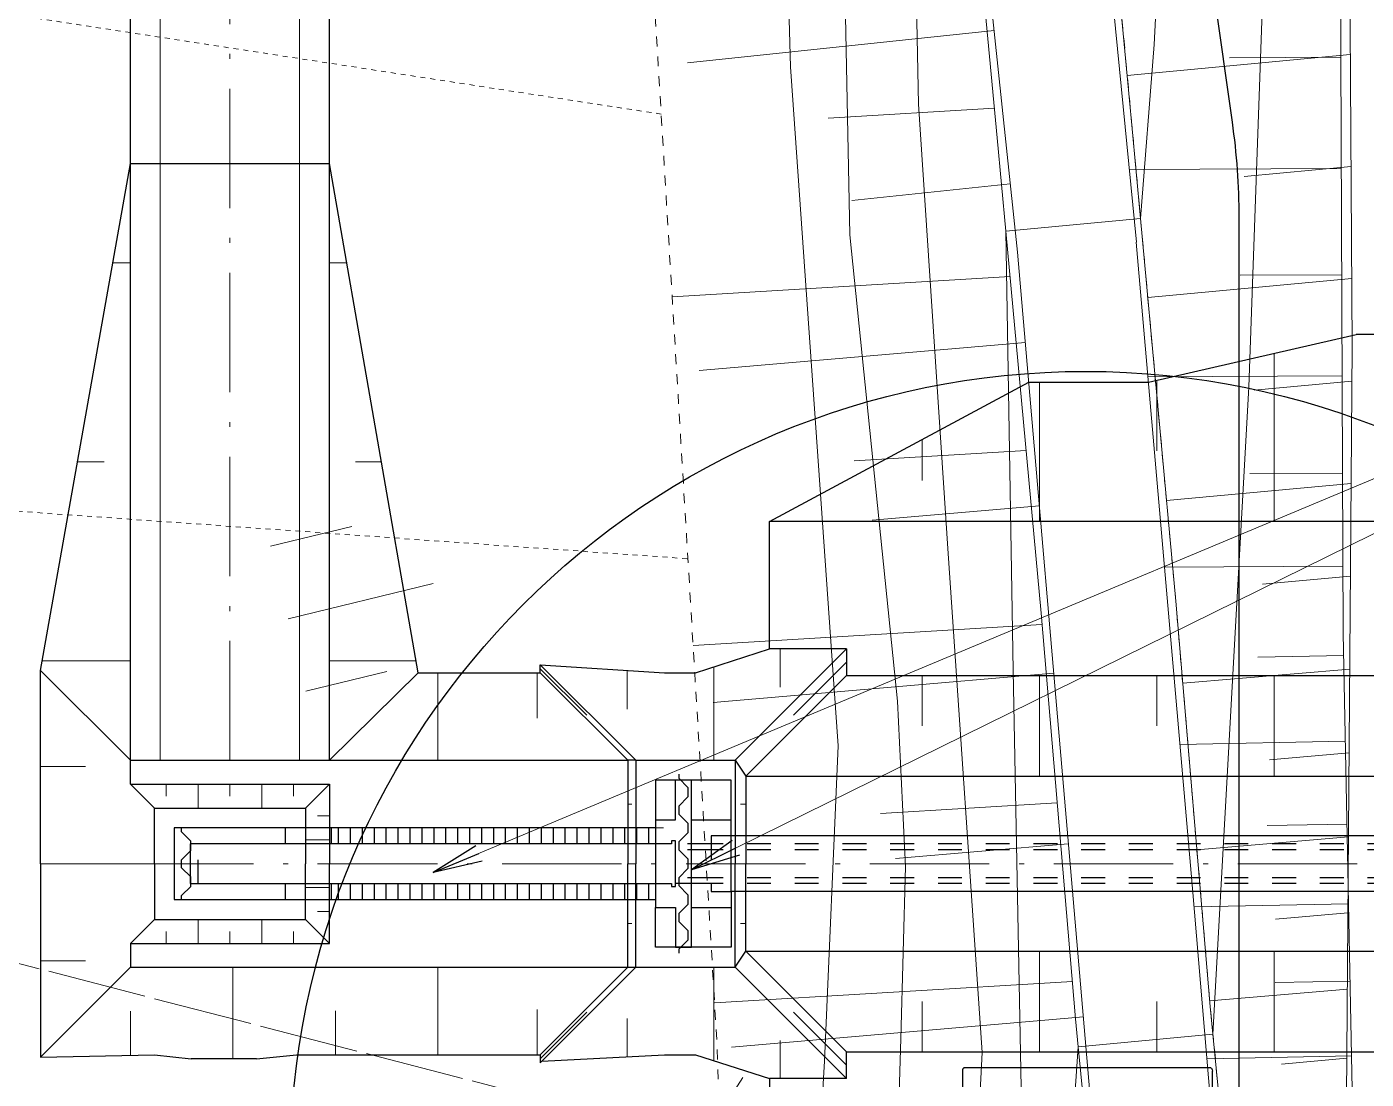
# Model space of a CAD drawing. Header units: millimetres. Extents: x -2078669 to -1085629, y -5987148 to 310365.
# Drawn here: x -1739021 to -1705350, y -2644367 to -2617921 of the extents above; entities that cross this region are included whole.
import ezdxf

# ---------------------------------------------------------------- set-up
doc = ezdxf.new("R2010")
doc.units = ezdxf.units.MM
doc.header["$LTSCALE"] = 500
for name, pattern in [('561019', [1, 0.5, -0.5]), ('56301', [0.5, 0.25, -0.25]), ('57103', [5.5, 5, -0.5]), ('SXF_一点短鎖線', [9.25, 6, -1.5, 0.25, -1.5]), ('SXF_跳び破線', [12, 6, -6])]:
    doc.linetypes.add(name, pattern=pattern)
doc.layers.get('Defpoints').update_dxf_attribs({"color": 153})
for name, color, linetype, lineweight in [('D-BGD', 7, 'Continuous', 13), ('D-BMK', 2, 'SXF_一点短鎖線', 13), ('D-BYP-STR1', 2, 'Continuous', 13), ('D-BYP-STR2', 6, 'Continuous', 25), ('D-BYP-STR4', 6, 'Continuous', 25), ('D-BYP-STR8', 5, 'Continuous', 25), ('D-BYP-STRA', 1, 'Continuous', 25), ('D-BYP-STRB', 5, 'Continuous', 25), ('D-BYP-STRC', 1, 'Continuous', 13), ('D-STR-TXT', 7, 'Continuous', 13)]:
    doc.layers.add(name, color=color, linetype=linetype, lineweight=lineweight)
doc.styles.add('MS ゴシック', font='MS Gothic.ttf')
doc.dimstyles.new('DIM-500-F', dxfattribs={"dimscale": 500, "dimtxt": 3.5, "dimasz": 2.5, "dimexe": 0, "dimexo": 2, "dimgap": 0.8, "dimtad": 1, "dimdec": 0, "dimzin": 0, "dimdsep": 46, "dimtxsty": 'MS ゴシック', "dimblk": 'OPEN', "dimcen": 0.1, "dimclrd": 256, "dimclre": 256, "dimclrt": 256, "dimaunit": 1, "dimadec": 4, "dimazin": 0, "dimtfac": 1, "dimtdec": 0, "dimtmove": 2, "dimatfit": 3, "dimldrblk": 'OPEN', "dimfxl": 1, "dimtolj": 1, "dimtzin": 0, "dimlwd": -1, "dimlwe": -1, "dimarcsym": 2})

# ---------------------------------------------------------------- blocks, each defined once
blk = doc.blocks.new('河川平面')
at = {"layer": 'D-BGD', "linetype": 'Continuous'}
for p, q in [((1596262, -2762512), (1588550, -2763327)), ((1605216, -2763118), (1599609, -2763648)), ((1604976, -2763184), (1602175, -2763200)), ((1596271, -2764464), (1592090, -2764715)), ((1604992, -2765985), (1599660, -2766011)), ((1605234, -2765934), (1602551, -2766184)), ((1596665, -2766365), (1592685, -2766788)), ((1596662, -2768696), (1588168, -2769207)), ((1605253, -2768749), (1600125, -2769221)), ((1605003, -2768655), (1602449, -2768664)), ((1597047, -2770356), (1588844, -2771062)), ((1605008, -2771195), (1600128, -2771216)), ((1605258, -2771324), (1602803, -2771549)), ((1597064, -2773067), (1592747, -2773327)), ((1605023, -2773638), (1602688, -2773645)), ((1605238, -2773899), (1600595, -2774326)), ((1597400, -2774458), (1593199, -2774823)), ((1578072, -2775474), (1580112, -2774979)), ((1605030, -2775972), (1600540, -2775998)), ((1578514, -2777296), (1582158, -2776410)), ((1605220, -2776230), (1603010, -2776426)), ((1597465, -2777439), (1588695, -2777966)), ((1605052, -2778222), (1602895, -2778262)), ((1578957, -2779119), (1580997, -2778623)), ((1597760, -2778667), (1589197, -2779397)), ((1605203, -2778561), (1601003, -2778919)), ((1605097, -2780370), (1600931, -2780455)), ((1605187, -2780669), (1603184, -2780839)), ((1597846, -2781924), (1593406, -2782191)), ((1605133, -2782456), (1603128, -2782491)), ((1605171, -2782776), (1601359, -2783100)), ((1598125, -2782949), (1593780, -2783323)), ((1605169, -2784460), (1601285, -2784535)), ((1605156, -2784689), (1603338, -2784843)), ((1598228, -2786410), (1589235, -2786951)), ((1605142, -2786601), (1601682, -2786896)), ((1605217, -2786403), (1603329, -2786436)), ((1598508, -2787298), (1589661, -2788061)), ((1605247, -2788277), (1601614, -2788357)), ((1605129, -2788337), (1603490, -2788487))]:
    blk.add_line(p, q, dxfattribs=at)
at = {"layer": 'D-BGD', "linetype": 'Continuous', "flags": 128}
for points, elevation in [([(1546140, -2807744), (1556057, -2808514), (1571816, -2808782), (1580064, -2808936), (1588015, -2809947), (1589942, -2810097), (1590428, -2809759), (1590808, -2808776), (1591696, -2793578), (1591996, -2788414), (1592342, -2780492), (1591147, -2763427), (1590833, -2752355)], 363000), ([(1592920, -2817369), (1593566, -2799486), (1593914, -2787848), (1594033, -2783526), (1593837, -2779371), (1592635, -2767650), (1592323, -2752005), (1592214, -2744615), (1592355, -2741337), (1592065, -2738931), (1591868, -2736368), (1591191, -2733054), (1590470, -2730378), (1590110, -2728111), (1592654, -2726520), (1596089, -2731932), (1596515, -2732747), (1596855, -2733003), (1597195, -2732985), (1597380, -2732344), (1597515, -2716139), (1597024, -2705574), (1596761, -2682544)], 364000), ([(1598376, -2683702), (1598671, -2698444), (1599114, -2717044), (1598931, -2737455), (1597776, -2741725), (1594389, -2742024), (1594210, -2756839), (1594357, -2764363), (1595098, -2775535), (1595958, -2788193), (1595288, -2801281), (1595145, -2805403), (1594985, -2809136), (1594431, -2827854)], 365000), ([(1601205, -2738696), (1600819, -2752402), (1600282, -2762864), (1599943, -2767240), (1596557, -2767553), (1596737, -2778596), (1597033, -2793887), (1596801, -2798268), (1596698, -2801298), (1596605, -2804750), (1596599, -2811008), (1596447, -2814317), (1596478, -2820692), (1596952, -2823497), (1597518, -2825046), (1598028, -2825906), (1598453, -2827121), (1601191, -2828349), (1601198, -2836316)], 366000), ([(1603298, -2835363), (1603152, -2823926), (1600406, -2822719), (1598998, -2816058), (1598329, -2809840), (1598049, -2792840), (1598377, -2788050), (1601762, -2787733), (1602661, -2771476), (1603042, -2760850), (1603554, -2748138), (1603478, -2740041)], 367000)]:
    blk.add_lwpolyline(points, dxfattribs=dict(at, elevation=elevation))
at = {"layer": 'D-BGD', "linetype": '561019', "flags": 128}
for points in [[(1604118, -2801667), (1603658, -2801700), (1603152, -2800721), (1602566, -2795926), (1601762, -2787733), (1601695, -2787042), (1600828, -2776858), (1599943, -2767240), (1599727, -2764893), (1598788, -2754964), (1597870, -2742698), (1597776, -2741725), (1597384, -2737656), (1596956, -2733671), (1596881, -2732974), (1595028, -2724476), (1594605, -2722539), (1594888, -2713738), (1595887, -2682805), (1595509, -2681697), (1584094, -2681621), (1568919, -2679328), (1567447, -2679106), (1555444, -2676376), (1555451, -2676293), (1555496, -2675788)], [(1594315, -2833105), (1593657, -2833087), (1593245, -2833076), (1591237, -2816520), (1590511, -2811759), (1590076, -2808915), (1589638, -2797190), (1589292, -2787903), (1587476, -2757692), (1587519, -2740005), (1586896, -2733447), (1584831, -2727803), (1583142, -2724109), (1580537, -2721142), (1580880, -2720687), (1582125, -2719028), (1582140, -2719008)]]:
    blk.add_lwpolyline(points, dxfattribs=at)
at = {"layer": 'D-BGD', "linetype": 'Continuous', "flags": 128}
for points in [[(1555496, -2675788), (1564011, -2675700), (1566577, -2675673), (1574077, -2675730), (1583382, -2675801), (1590984, -2675860), (1594010, -2675779), (1600312, -2675611), (1600969, -2675926), (1601494, -2676412), (1602266, -2677624), (1603045, -2679178), (1603569, -2681205), (1603902, -2684846), (1604555, -2699152), (1604818, -2713861), (1604991, -2733281), (1605158, -2754385), (1605264, -2770456), (1605096, -2792670), (1604965, -2797739), (1604449, -2800952), (1604252, -2801442), (1604118, -2801667)], [(1605096, -2792670), (1605264, -2770456), (1605158, -2754385), (1604991, -2733281), (1604818, -2713861), (1604555, -2699152)], [(1582140, -2719008), (1585199, -2721557), (1587710, -2724583), (1590099, -2728093), (1590110, -2728111), (1591962, -2731343), (1592824, -2733665), (1593520, -2735998), (1593986, -2737930), (1594098, -2739006), (1594389, -2742024), (1594482, -2742989), (1595401, -2755251), (1596341, -2765209), (1596557, -2767553), (1597441, -2777158), (1598308, -2787353), (1598377, -2788050), (1598643, -2790764), (1599233, -2797877), (1599793, -2803334), (1600051, -2807845), (1600214, -2810142), (1600362, -2812627)], [(1597384, -2737656), (1597776, -2741725), (1597870, -2742698), (1598788, -2754964), (1599727, -2764893), (1599943, -2767240), (1600828, -2776858), (1601695, -2787042), (1601762, -2787733), (1602566, -2795926), (1603152, -2800721)], [(1598643, -2790764), (1598377, -2788050), (1598308, -2787353), (1597441, -2777158), (1596557, -2767553), (1596341, -2765209), (1595401, -2755251), (1594482, -2742989), (1594389, -2742024), (1594098, -2739006)]]:
    blk.add_lwpolyline(points, dxfattribs=at)
at = {"layer": 'D-BGD', "linetype": '56301', "flags": 128}
for points in [[(1587892, -2764615), (1556050, -2759730), (1533406, -2757397), (1519083, -2755922), (1514770, -2743375), (1526692, -2743634), (1525783, -2734543), (1524020, -2716896), (1524034, -2707868), (1514409, -2702703), (1507228, -2699927), (1502849, -2698233)], [(1489075, -2779425), (1494299, -2780038), (1504194, -2780898), (1527822, -2781593), (1523744, -2769818), (1567796, -2774317), (1570681, -2774522), (1588564, -2775789)]]:
    blk.add_lwpolyline(points, dxfattribs=at)
at = {"layer": 'D-BGD', "linetype": 'Continuous', "extrusion": (0.995578, 0.086824, 0.035859), "elevation": 1362595}
blk.add_lwpolyline([(-2929396, 318894), (-2912663, 318294), (-2896354, 317784)], dxfattribs=at)
at = {"layer": 'D-BGD', "linetype": 'Continuous', "extrusion": (0.879845, 0.091136, 0.466441), "elevation": 1326281}
blk.add_lwpolyline([(-2950346, -283885), (-2934237, -284530), (-2917934, -285106)], dxfattribs=at)
at = {"layer": 'D-BGD', "linetype": '57103', "elevation": 362500, "flags": 128}
blk.add_lwpolyline([(1477172, -2870692), (1480389, -2867967), (1484971, -2865393), (1488582, -2864193), (1490390, -2862448), (1490901, -2861451), (1491577, -2859965), (1492253, -2857970), (1492523, -2854950), (1492706, -2848007), (1492343, -2845971), (1491818, -2844356), (1491196, -2841336), (1490209, -2837875), (1487912, -2834245), (1484986, -2828256), (1481365, -2824222), (1477611, -2819585), (1476055, -2817947), (1475124, -2816767), (1474521, -2815562), (1474237, -2813430), (1474818, -2811802), (1475257, -2810826), (1476458, -2809344), (1478073, -2808418), (1482363, -2806108), (1485565, -2802358), (1489241, -2799156), (1490166, -2797637), (1493717, -2792408), (1495727, -2790693), (1496990, -2790207), (1498678, -2790410), (1515296, -2793779), (1523090, -2795880), (1526242, -2797376), (1532639, -2801346), (1534483, -2801833), (1535345, -2801857), (1536115, -2801690), (1536414, -2801377), (1536811, -2800496), (1536775, -2798251), (1531411, -2785253), (1530397, -2780634), (1531536, -2779067), (1532905, -2778516), (1534675, -2777962), (1556794, -2782089), (1584092, -2789157), (1586463, -2789792), (1587876, -2790125), (1589173, -2790027), (1589943, -2788823)], dxfattribs=at)
at = {"layer": 'D-BGD', "linetype": 'Continuous'}
for points in [[(1551648, -2675562, 363530), (1588753, -2675806, 367630), (1591492, -2675777, 367740), (1601078, -2675474, 368380), (1602687, -2677771, 368330), (1604554, -2702997, 368080), (1604920, -2714881, 368280), (1605042, -2738608, 368470), (1604961, -2758977, 368490), (1605040, -2777661, 368510), (1605332, -2792524, 368300), (1605349, -2797390, 368380), (1605376, -2800935, 368140), (1605160, -2801653, 368050), (1604932, -2802029, 368050)], [(1599837, -2767831, 366440), (1596733, -2736208, 364880), (1596230, -2734073, 364910), (1595135, -2731183, 364690), (1593808, -2728274, 364470), (1592088, -2725106, 364260), (1590334, -2722759, 364300), (1588296, -2720585, 364040), (1586073, -2718453, 363810), (1583901, -2716593, 363570), (1581131, -2714851, 363720), (1578733, -2713565, 363360), (1576686, -2712550, 363370), (1573568, -2711634, 363390), (1566227, -2710598, 362900), (1555988, -2709188, 362740), (1553342, -2708636, 362750), (1550673, -2707921, 362770)], [(1549825, -2710801, 362770), (1552652, -2711561, 362750), (1555476, -2712146, 362740), (1565608, -2714083, 362900), (1572752, -2715421, 363390), (1575563, -2716230, 363370), (1577282, -2716791, 363360), (1579451, -2717934, 363720), (1581846, -2719507, 363570), (1583686, -2720980, 363810), (1585914, -2722964, 364040), (1587847, -2725240, 364500), (1589298, -2727170, 364240), (1590897, -2729946, 364190), (1592006, -2732452, 364680), (1593056, -2735120, 364910), (1593563, -2737027, 364940), (1596852, -2768087, 366440)], [(1604920, -2714881, 368280), (1605042, -2738608, 368470), (1604961, -2758977, 368490), (1605040, -2777661, 368510), (1605332, -2792524, 368300)], [(1585914, -2722964, 364040), (1587847, -2725240, 364500), (1589298, -2727170, 364240), (1590897, -2729946, 364190), (1592006, -2732452, 364680), (1593056, -2735120, 364910), (1593563, -2737027, 364940), (1596852, -2768087, 366440), (1598250, -2784336, 366950), (1599683, -2801007, 367550), (1600652, -2813768, 368170)]]:
    blk.add_polyline3d(points, dxfattribs=at)
blk = doc.blocks.new('_Open')
at = {"color": 0, "linetype": 'ByBlock', "lineweight": -2}
for p, q in [((-1, 0.167), (0, 0)), ((-1, -0.167), (0, 0)), ((0, 0), (-1, 0))]:
    blk.add_line(p, q, dxfattribs=at)
blk = doc.blocks.new('A$C4dcfe073')
at = {"layer": 'D-BYP-STRB', "linetype": 'Continuous'}
for p, q in [((1208, 4943), (1205, 4912)), ((1205, 4912), (1205, 4260)), ((1217, 4969), (1208, 4943)), ((1230, 4986), (1217, 4969)), ((1237, 4990), (1230, 4986)), ((1237, 4992), (1236, 4992)), ((1236, 4992), (1237, 4992)), ((7448, 4992), (1237, 4992)), ((1238, 4992), (1237, 4992)), ((1237, 4992), (1237, 4992)), ((1237, 4992), (1237, 4992)), ((1238, 4992), (1237, 4992)), ((1245, 4992), (1237, 4990)), ((1239, 4992), (1238, 4992)), ((1238, 4992), (1238, 4992)), ((1239, 4992), (1238, 4992)), ((1238, 4992), (1238, 4992)), ((1238, 4992), (1238, 4992)), ((1238, 4992), (1238, 4992)), ((1238, 4992), (1238, 4992)), ((1238, 4992), (1238, 4992)), ((1238, 4992), (1238, 4992)), ((1240, 4992), (1239, 4992)), ((1239, 4992), (1239, 4992)), ((1239, 4992), (1239, 4992)), ((1240, 4992), (1239, 4992)), ((1239, 4992), (1239, 4992)), ((1239, 4992), (1239, 4992)), ((1239, 4992), (1239, 4992)), ((1239, 4992), (1239, 4992)), ((1239, 4992), (1239, 4992)), ((1240, 4992), (1240, 4992)), ((1240, 4992), (1240, 4992)), ((7448, 4992), (7456, 4990)), ((7456, 4990), (7463, 4986)), ((7463, 4986), (7476, 4969)), ((7476, 4969), (7485, 4943)), ((7485, 4943), (7488, 4912)), ((7488, 4268), (7488, 4912))]:
    blk.add_line(p, q, dxfattribs=at)

msp = doc.modelspace()

# ---------------------------------------------------------------- linework, layer by layer
at = {"layer": 'D-BMK'}
msp.add_line((-1733914.5, -2636352.7), (-1733914.5, -2610779, 59.4), dxfattribs=at)
at = {"layer": 'D-BMK', "linetype": 'SXF_一点短鎖線'}
msp.add_line((-1622324.6, -2638952.7), (-1736237.2, -2638952.7), dxfattribs=at)
at = {"layer": 'D-BYP-STR1'}
for p, q in [((-1735664.5, -2621352.7, 29.3), (-1735664.5, -2610377.4, 50.7)), ((-1732164.5, -2621352.7, 47), (-1732164.5, -2611180.6, 78.9)), ((-1735664.5, -2621352.7), (-1735664.5, -2636352.7)), ((-1732164.5, -2621352.7), (-1732164.5, -2636352.7)), ((-1736857.8, -2623852.7, 0), (-1736414.5, -2623852.7, 0)), ((-1731414.5, -2623852.7, 0), (-1730985.3, -2623852.7, 0)), ((-1707664.7, -2626127.3), (-1707664.7, -2630352.7)), ((-1713564.6, -2626852.7), (-1713564.6, -2630352.7)), ((-1710614.6, -2626804.9), (-1710614.6, -2628578.8)), ((-1716514.5, -2629322.7), (-1716514.5, -2628292.7)), ((-1737744.4, -2628852.7, 0), (-1737079.4, -2628852.7, 0)), ((-1730761.3, -2628852.7, 0), (-1730108.1, -2628852.7, 0)), ((-1720080.3, -2634513.4, -354000), (-1720080.3, -2633552.7, -354000)), ((-1738631, -2633852.7, 0), (-1736414.5, -2633852.7, 0)), ((-1731414.5, -2633852.7, 0), (-1729237.2, -2633852.7, 0)), ((-1724944.8, -2635222.4), (-1726114.9, -2634052.4)), ((-1721746.1, -2636352.7), (-1721746.1, -2634003.2)), ((-1719747, -2635220.2), (-1718414.5, -2633887.7)), ((-1728689.5, -2634152.4), (-1728689.5, -2636352.7)), ((-1726188, -2634152.5), (-1726188, -2635291.6)), ((-1723930.3, -2635064.4), (-1723930.3, -2634103.7)), ((-1716514.5, -2635487.7), (-1716514.5, -2634222.7)), ((-1713564.6, -2634222.7), (-1713564.6, -2636752.7)), ((-1710614.6, -2635487.7), (-1710614.6, -2634222.7)), ((-1707664.7, -2636752.7), (-1707664.7, -2634222.7)), ((-1738673.3, -2636511.1), (-1737543.9, -2636511.1)), ((-1735514.5, -2637252.7), (-1735514.5, -2636952.7)), ((-1734714.5, -2637552.7), (-1734714.5, -2636952.7)), ((-1733914.5, -2637252.7), (-1733914.5, -2636952.7)), ((-1733114.5, -2637552.7), (-1733114.5, -2636952.7)), ((-1732314.5, -2637252.7), (-1732314.5, -2636952.7)), ((-1723914.5, -2637452.7), (-1723814.5, -2637452.7)), ((-1721079.5, -2637452.7), (-1720944.5, -2637452.7)), ((-1731714.3, -2637752.7), (-1731414.5, -2637752.7)), ((-1732014.1, -2638352.7), (-1731414.5, -2638352.7)), ((-1738673.3, -2638952.7), (-1735814.1, -2638952.7)), ((-1738673.3, -2638952.7), (-1735814.1, -2638952.7)), ((-1731714.3, -2638952.7), (-1731414.5, -2638952.7)), ((-1731714.3, -2638952.7), (-1731414.5, -2638952.7)), ((-1723914.5, -2638952.7), (-1723714.5, -2638952.7)), ((-1721214.5, -2638952.7), (-1720944.5, -2638952.7)), ((-1732014.1, -2639552.7), (-1731414.5, -2639552.7)), ((-1734714.5, -2640352.7), (-1734714.5, -2640952.7)), ((-1733114.5, -2640352.7), (-1733114.5, -2640952.7)), ((-1731714.3, -2640152.7), (-1731414.5, -2640152.7)), ((-1723914.5, -2640452.7), (-1723814.5, -2640452.7)), ((-1721079.5, -2640452.7), (-1720944.5, -2640452.7)), ((-1735514.5, -2640652.7), (-1735514.5, -2640952.7)), ((-1733914.5, -2640652.7), (-1733914.5, -2640952.7)), ((-1732314.5, -2640652.7), (-1732314.5, -2640952.7)), ((-1713564.6, -2643682.7), (-1713564.6, -2641152.7)), ((-1707664.7, -2641152.7), (-1707664.7, -2643682.7)), ((-1738673.3, -2641394.4), (-1737543.9, -2641394.4)), ((-1733839.5, -2643852.7), (-1733839.5, -2641552.7)), ((-1728689.5, -2643753.1), (-1728689.5, -2641552.7)), ((-1721746.1, -2641552.7), (-1721746.1, -2643902.3)), ((-1716514.5, -2642417.7), (-1716514.5, -2643682.7)), ((-1710614.6, -2642417.7), (-1710614.6, -2643682.7)), ((-1736414.5, -2642659), (-1736414.5, -2643765.2)), ((-1731264.5, -2643753.1), (-1731264.5, -2642652.7)), ((-1726188, -2643753), (-1726188, -2642613.9)), ((-1724944.8, -2642683.1), (-1726114.9, -2643853.1)), ((-1719747, -2642685.2), (-1718414.5, -2644017.7)), ((-1723930.3, -2642841.1), (-1723930.3, -2643801.8)), ((-1720080.3, -2643392.1, -354000), (-1720080.3, -2644352.7, -354000))]:
    msp.add_line(p, q, dxfattribs=at)
at = {"layer": 'D-BYP-STR2'}
for p, q in [((-1736414.5, -2621352.7, 29.2), (-1736414.5, -2610205.3, 50.9)), ((-1731414.5, -2621352.7, 47), (-1731414.5, -2611352.7, 78.4)), ((-1738673.7, -2634093.6), (-1736414.5, -2621352.7)), ((-1736414.5, -2621352.7), (-1731414.5, -2621352.7)), ((-1736414.5, -2636352.7), (-1736414.5, -2621352.7, 29.2)), ((-1731414.5, -2636352.7), (-1731414.5, -2621352.7, 47)), ((-1729185, -2634152.4), (-1731414.5, -2621352.7)), ((-1710823, -2626852.7), (-1705598.8, -2625652.7)), ((-1701761.1, -2625652.7), (-1705599.6, -2625652.7)), ((-1720350.4, -2630352.7), (-1713833.1, -2626852.7)), ((-1713833.1, -2626852.7), (-1710823, -2626852.7)), ((-1720350.4, -2633552.7), (-1720350.4, -2630352.7)), ((-1695114.5, -2630352.7), (-1720350.4, -2630352.7)), ((-1722209.6, -2634152.7), (-1720350.4, -2633552.7)), ((-1721214.5, -2636352.7), (-1718414.5, -2633552.7)), ((-1718414.5, -2633552.7), (-1720350.4, -2633552.7)), ((-1718414.5, -2633552.7), (-1718414.5, -2634222.7)), ((-1723714.5, -2636352.7), (-1726114.9, -2633952.4)), ((-1726114.9, -2634152.4), (-1726114.9, -2633952.4)), ((-1726114.9, -2633952.4), (-1722988, -2634152.7)), ((-1738673.7, -2638952.7), (-1738673.7, -2634093.6)), ((-1738673.7, -2634093.6), (-1736414.5, -2636352.7)), ((-1736414.5, -2635246.5), (-1736414.5, -2634140.3)), ((-1731414.5, -2636352.7), (-1729185, -2634152.4)), ((-1723914.5, -2636352.7), (-1726114.9, -2634152.4)), ((-1722988, -2634152.7), (-1722209.6, -2634152.7)), ((-1720944.5, -2636752.7), (-1718414.5, -2634222.7)), ((-1718414.5, -2634222.7), (-1702814.8, -2634222.7)), ((-1736414.5, -2636352.7), (-1723914.5, -2636352.7)), ((-1736414.5, -2636952.7), (-1736414.5, -2636352.7)), ((-1736414.5, -2636352.7), (-1731414.5, -2636352.7)), ((-1723914.5, -2636352.7), (-1723914.5, -2638952.7)), ((-1723714.5, -2636352.7), (-1723914.5, -2636352.7)), ((-1723714.5, -2636352.7), (-1721214.5, -2636352.7)), ((-1723714.5, -2636352.7), (-1723714.5, -2638952.7)), ((-1721214.5, -2636352.7), (-1721214.5, -2638952.7)), ((-1721214.5, -2636352.7), (-1720944.5, -2636752.7)), ((-1720944.5, -2636752.7), (-1720944.5, -2638952.7)), ((-1720944.5, -2636752.7), (-1700284.8, -2636752.7)), ((-1735814.5, -2637552.7), (-1736414.5, -2636952.7)), ((-1736414.5, -2636952.7), (-1736414.5, -2636952.7)), ((-1732014.5, -2637552.7), (-1731414.5, -2636952.7)), ((-1738673.7, -2638952.7), (-1738673.7, -2643811.9)), ((-1723914.5, -2641552.7), (-1723914.5, -2638952.7)), ((-1723714.5, -2641552.7), (-1723714.5, -2638952.7)), ((-1721214.5, -2641552.7), (-1721214.5, -2638952.7)), ((-1720944.5, -2641152.7), (-1720944.5, -2638952.7)), ((-1735814.5, -2640352.7), (-1736414.5, -2640952.7)), ((-1732014.5, -2640352.7), (-1731414.5, -2640952.7)), ((-1736414.5, -2640952.7), (-1736414.5, -2640952.7)), ((-1736414.5, -2640952.7), (-1736414.5, -2641552.7)), ((-1721214.5, -2641552.7), (-1720944.5, -2641152.7)), ((-1720944.5, -2641152.7), (-1700284.8, -2641152.7)), ((-1720944.5, -2641152.7), (-1718414.5, -2643682.7)), ((-1738673.7, -2643811.9), (-1736414.5, -2641552.7)), ((-1736414.5, -2641552.7), (-1723914.5, -2641552.7)), ((-1723714.5, -2641552.7), (-1726114.9, -2643953.1)), ((-1723914.5, -2641552.7), (-1726114.9, -2643753.1)), ((-1723914.5, -2641552.7), (-1723714.5, -2641552.7)), ((-1723714.5, -2641552.7), (-1721214.5, -2641552.7)), ((-1721214.5, -2641552.7), (-1718414.5, -2644352.7)), ((-1733247.1, -2643852.7), (-1732243.7, -2643752.7)), ((-1726114.9, -2643753.1), (-1726114.9, -2643953.1)), ((-1726075.2, -2643913.5), (-1722988, -2643752.7)), ((-1722988, -2643752.7), (-1722209.6, -2643752.7)), ((-1722209.6, -2643752.7), (-1720350.4, -2644352.7)), ((-1718414.5, -2644352.7), (-1718414.5, -2643682.7)), ((-1718414.5, -2643682.7), (-1702814.8, -2643682.7)), ((-1733247.1, -2643852.7), (-1734888.9, -2643852.7)), ((-1720350.4, -2644352.7), (-1720350.4, -2650552.7)), ((-1718414.5, -2644352.7), (-1720350.4, -2644352.7))]:
    msp.add_line(p, q, dxfattribs=at)
for points in [[(-1729185, -2634152.4), (-1726114.9, -2634152.4)], [(-1736414.5, -2636952.7), (-1731414.5, -2636952.7), (-1731414.5, -2638952.7)], [(-1735814.5, -2638952.7), (-1735814.5, -2637552.7), (-1732014.5, -2637552.7), (-1732014.5, -2638952.7)], [(-1736414.5, -2640952.7), (-1731414.5, -2640952.7), (-1731414.5, -2638952.7)], [(-1735814.5, -2638952.7), (-1735814.5, -2640352.7), (-1732014.5, -2640352.7), (-1732014.5, -2638952.7)], [(-1738673.7, -2643811.9), (-1735814.5, -2643752.7), (-1734888.9, -2643852.7)], [(-1732243.7, -2643753.1), (-1726114.9, -2643753.1)]]:
    msp.add_lwpolyline(points, dxfattribs=at)
at = {"layer": 'D-BYP-STR4', "ltscale": 0.2}
for points in [[(-1722629.5, -2636702.7), (-1722629.5, -2636802.7), (-1722399.5, -2637032.7), (-1722399.5, -2637272.7), (-1722629.5, -2637502.7), (-1722629.5, -2637602.7), (-1722629.5, -2637702.7), (-1722399.5, -2637932.7), (-1722399.5, -2638172.7), (-1722629.5, -2638402.7), (-1722629.5, -2638502.7), (-1722629.5, -2638602.7), (-1722399.5, -2638832.7), (-1722399.5, -2638952.7), (-1722399.5, -2639072.7), (-1722629.5, -2639302.7), (-1722629.5, -2639402.7), (-1722629.5, -2639502.7), (-1722399.5, -2639732.7), (-1722399.5, -2639972.7), (-1722629.5, -2640202.7), (-1722629.5, -2640302.7), (-1722629.5, -2640402.7), (-1722399.5, -2640632.7), (-1722399.5, -2640872.7), (-1722629.5, -2641102.7), (-1722629.5, -2641202.7)], [(-1735129.5, -2639852.7), (-1735129.5, -2639752.7), (-1734899.5, -2639522.7), (-1734899.5, -2639282.7), (-1735129.5, -2639052.7), (-1735129.5, -2638952.7), (-1735129.5, -2638852.7), (-1734899.5, -2638622.7), (-1734899.5, -2638382.7), (-1735129.5, -2638152.7), (-1735129.5, -2638052.7)]]:
    msp.add_lwpolyline(points, dxfattribs=at)
at = {"layer": 'D-BYP-STR8'}
msp.add_circle((-1712403.8, -2646580.4), 20000, dxfattribs=at)
at = {"layer": 'D-BYP-STRA'}
for p, q in [((-1721314.5, -2636852.7), (-1723214.5, -2636852.7)), ((-1723214.5, -2636852.7), (-1723214.5, -2637852.7)), ((-1722714.5, -2637852.7), (-1722714.5, -2636852.7)), ((-1722314.5, -2641052.7), (-1722314.5, -2636852.7)), ((-1721314.5, -2638952.7), (-1721314.5, -2636852.7)), ((-1731369, -2638052.7), (-1731369, -2638452.7)), ((-1731192, -2638052.7), (-1731192, -2638452.7)), ((-1730892, -2638052.7), (-1730892, -2638452.7)), ((-1730592, -2638052.7), (-1730592, -2638452.7)), ((-1730292, -2638052.7), (-1730292, -2638452.7)), ((-1729992, -2638052.7), (-1729992, -2638452.7)), ((-1729692, -2638052.7), (-1729692, -2638452.7)), ((-1729392, -2638052.7), (-1729392, -2638452.7)), ((-1729092, -2638052.7), (-1729092, -2638452.7)), ((-1728792, -2638052.7), (-1728792, -2638452.7)), ((-1728492, -2638052.7), (-1728492, -2638452.7)), ((-1728192, -2638052.7), (-1728192, -2638452.7)), ((-1727892, -2638052.7), (-1727892, -2638452.7)), ((-1727592, -2638052.7), (-1727592, -2638452.7)), ((-1727292, -2638052.7), (-1727292, -2638452.7)), ((-1726992, -2638052.7), (-1726992, -2638452.7)), ((-1726692, -2638052.7), (-1726692, -2638452.7)), ((-1726392, -2638052.7), (-1726392, -2638452.7)), ((-1726092, -2638052.7), (-1726092, -2638452.7)), ((-1725792, -2638052.7), (-1725792, -2638452.7)), ((-1725492, -2638052.7), (-1725492, -2638452.7)), ((-1725192, -2638052.7), (-1725192, -2638452.7)), ((-1724892, -2638052.7), (-1724892, -2638452.7)), ((-1724592, -2638052.7), (-1724592, -2638452.7)), ((-1724292, -2638052.7), (-1724292, -2638452.7)), ((-1723992, -2638052.7), (-1723992, -2638452.7)), ((-1723692, -2638052.7), (-1723692, -2638452.7)), ((-1723392, -2638052.7), (-1723392, -2638452.7)), ((-1723214.5, -2637852.7), (-1723214.5, -2640052.7)), ((-1723214.5, -2637852.7), (-1722714.5, -2637852.7)), ((-1722314.5, -2637852.7), (-1721314.5, -2637852.7)), ((-1721314.5, -2638252.7), (-1721814.5, -2638252.7)), ((-1699214.8, -2638252.7), (-1721314.5, -2638252.7)), ((-1721314.5, -2639652.7), (-1721314.5, -2638952.7)), ((-1731369, -2639452.7), (-1731369, -2639852.7)), ((-1731192, -2639452.7), (-1731192, -2639852.7)), ((-1730892, -2639452.7), (-1730892, -2639852.7)), ((-1730592, -2639452.7), (-1730592, -2639852.7)), ((-1730292, -2639452.7), (-1730292, -2639852.7)), ((-1729992, -2639452.7), (-1729992, -2639852.7)), ((-1729692, -2639452.7), (-1729692, -2639852.7)), ((-1729392, -2639452.7), (-1729392, -2639852.7)), ((-1729092, -2639452.7), (-1729092, -2639852.7)), ((-1728792, -2639452.7), (-1728792, -2639852.7)), ((-1728492, -2639452.7), (-1728492, -2639852.7)), ((-1728192, -2639452.7), (-1728192, -2639852.7)), ((-1727892, -2639452.7), (-1727892, -2639852.7)), ((-1727592, -2639452.7), (-1727592, -2639852.7)), ((-1727292, -2639452.7), (-1727292, -2639852.7)), ((-1726992, -2639452.7), (-1726992, -2639852.7)), ((-1726692, -2639452.7), (-1726692, -2639852.7)), ((-1726392, -2639452.7), (-1726392, -2639852.7)), ((-1726092, -2639452.7), (-1726092, -2639852.7)), ((-1725792, -2639452.7), (-1725792, -2639852.7)), ((-1725492, -2639452.7), (-1725492, -2639852.7)), ((-1725192, -2639452.7), (-1725192, -2639852.7)), ((-1724892, -2639452.7), (-1724892, -2639852.7)), ((-1724592, -2639452.7), (-1724592, -2639852.7)), ((-1724292, -2639452.7), (-1724292, -2639852.7)), ((-1723992, -2639452.7), (-1723992, -2639852.7)), ((-1723692, -2639452.7), (-1723692, -2639852.7)), ((-1723392, -2639452.7), (-1723392, -2639852.7)), ((-1721814.5, -2639452.7), (-1722714.5, -2639452.7)), ((-1721814.5, -2639652.7), (-1721314.5, -2639652.7)), ((-1699214.8, -2639652.7), (-1721314.5, -2639652.7)), ((-1721314.5, -2639652.7), (-1721314.5, -2641052.7)), ((-1723214.5, -2641052.7), (-1723214.5, -2640052.7)), ((-1723214.5, -2640052.7), (-1722714.5, -2640052.7)), ((-1722714.5, -2640052.7), (-1722714.5, -2641052.7)), ((-1722314.5, -2640052.7), (-1721314.5, -2640052.7)), ((-1721314.5, -2641052.7), (-1723214.5, -2641052.7)), ((-1722714.5, -2641052.7), (-1722314.5, -2641052.7))]:
    msp.add_line(p, q, dxfattribs=at)
at = {"layer": 'D-BYP-STRA', "linetype": 'SXF_跳び破線', "ltscale": 0.2}
for p, q in [((-1732514.5, -2638452.7), (-1732514.5, -2638052.7)), ((-1734714.5, -2639452.7), (-1734714.5, -2638452.7)), ((-1721814.5, -2638452.7), (-1722714.5, -2638452.7)), ((-1721814.5, -2638252.7), (-1721814.5, -2639652.7)), ((-1698714.8, -2638452.7), (-1721814.5, -2638452.7)), ((-1732514.5, -2639852.7), (-1732514.5, -2639452.7)), ((-1721814.5, -2639302.7), (-1722714.5, -2639302.7)), ((-1698714.8, -2639302.7), (-1721814.5, -2639302.7))]:
    msp.add_line(p, q, dxfattribs=at)
at = {"layer": 'D-BYP-STRA'}
msp.add_lwpolyline([(-1723214.5, -2638052.7), (-1735314.5, -2638052.7), (-1735314.5, -2639852.7), (-1723214.5, -2639852.7)], dxfattribs=at)
msp.add_lwpolyline([(-1722714.5, -2639527.7), (-1722714.5, -2638377.7), (-1722814.5, -2638377.7), (-1722814.5, -2638452.7), (-1723214.5, -2638452.7), (-1734914.5, -2638452.7), (-1734914.5, -2639452.7), (-1723214.5, -2639452.7), (-1722814.5, -2639452.7), (-1722814.5, -2639527.7)], close=True, dxfattribs=at)
at = {"layer": 'D-BYP-STRA', "linetype": 'SXF_跳び破線', "ltscale": 0.2}
for points in [[(-1694114.5, -2638602.7), (-1698714.8, -2638602.7), (-1721814.5, -2638602.7), (-1722714.5, -2638602.7)], [(-1694114.5, -2639452.7), (-1698714.8, -2639452.7), (-1721814.5, -2639452.7)]]:
    msp.add_lwpolyline(points, dxfattribs=at)
at = {"layer": 'D-STR-TXT'}
msp.add_line((-1734612.5, -2638052.7), (-1723012.5, -2638052.7), dxfattribs=at)
at = {"layer": 'Defpoints', "flags": 128}
msp.add_lwpolyline([(-1710539, -2607554.6), (-1708722.1, -2620318.3, -0.0353635), (-1708552.5, -2622714), (-1708552.5, -2676391.9)], format="xyb", dxfattribs=at)

# ---------------------------------------------------------------- block references
at = {"layer": 'D-BGD'}
msp.add_blockref('河川平面', (-3310965.8, 144500.2), dxfattribs=at)
at = {"layer": 'D-BYP-STR8'}
msp.add_blockref('A$C4dcfe073', (-1716703.8, -2649076.4), dxfattribs=at)

# ---------------------------------------------------------------- leaders
at = {"layer": 'D-BYP-STRC'}
msp.add_leader([(-1728807.1, -2639173.9, 363000), (-1686462.3, -2621455.8, 363000)], dimstyle='DIM-500-F', dxfattribs=at)
msp.add_leader([(-1722314.5, -2639104.9, 363000), (-1686462.3, -2621455.8, 363000)], dimstyle='DIM-500-F', override={"dimgap": 0.8, "dimtad": 0}, dxfattribs=at)

doc.saveas('drawing.dxf')
